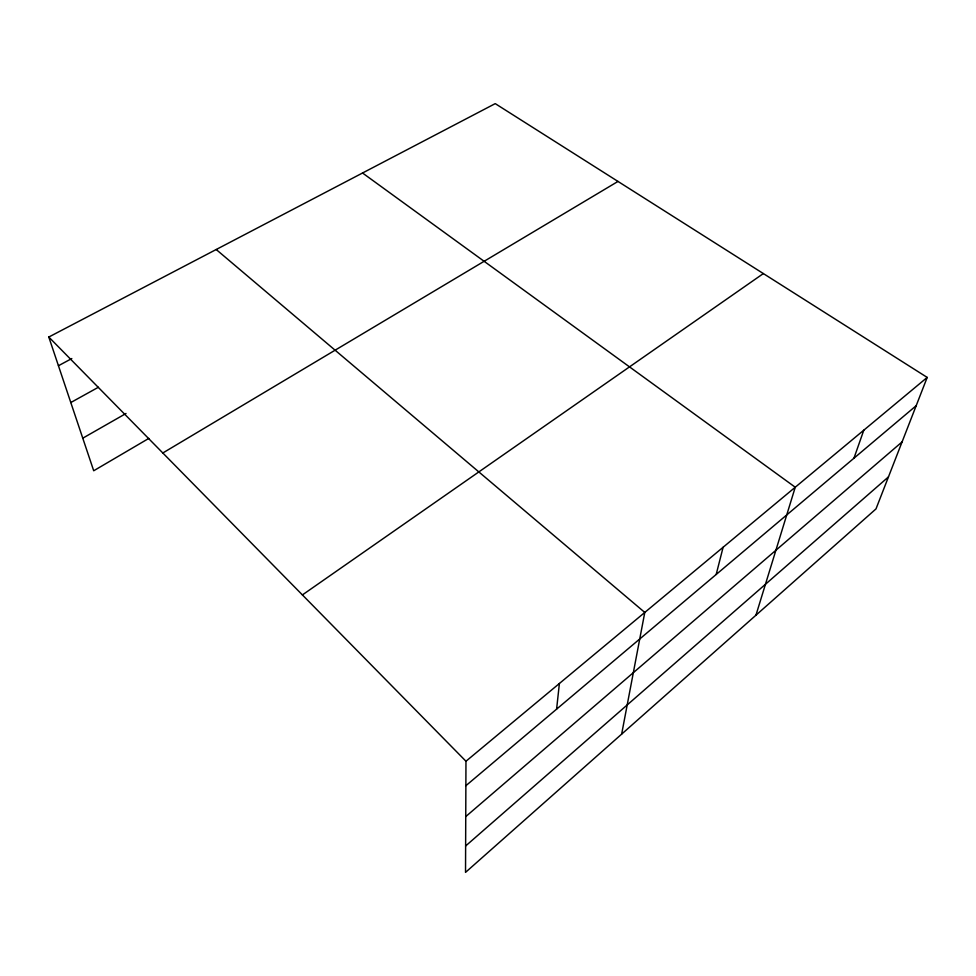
<?xml version="1.0" encoding="UTF-8"?>
<svg xmlns="http://www.w3.org/2000/svg" width="976" height="976" viewBox="0 0 976 976"><rect width="100%" height="100%" fill="white"/><g stroke="black" fill="none" stroke-linecap="round" stroke-linejoin="round"><path stroke-width="1.46" d="M48.8 337.037L465.967 761.243L465.528 872.373L875.997 508.911L927.2 377.419L495.235 103.627L48.8 337.037L93.708 470.761L148.816 438.407M556.601 709.149L559.394 683.493M621.651 734.123L644.782 612.44L216.208 249.514M716.189 574.461L723.118 547.243M755.949 615.209L795.245 487.231L362.547 173.008M853.951 458.208L863.809 430.172M465.637 845.972L888.441 476.922M465.747 816.595L902.092 441.896M465.869 785.717L916.196 405.687M465.967 761.243L927.2 377.419M302.401 594.921L763.354 273.573M162.821 452.986L617.979 181.438M82.765 438.187L126.026 413.482M70.797 402.539L98.381 387.265M58.438 365.732L71.821 358.546"/></g></svg>
